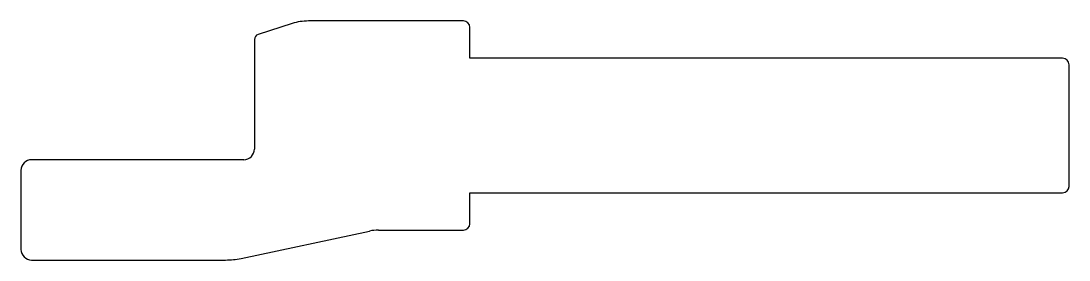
# Model space of a CAD drawing. Extents: x 1591.6 to 1640.7, y 1548.3 to 1559.5.
import ezdxf

# ---------------------------------------------------------------- set-up
doc = ezdxf.new("R2010")
doc.units = 0
doc.layers.get('0').update_dxf_attribs({"linetype": 'CONTINUOUS'})

msp = doc.modelspace()

# ---------------------------------------------------------------- linework, layer by layer
for p, q in [((1612.307, 1559.549), (1605.037, 1559.549)), ((1604.275, 1559.43), (1602.68, 1558.919)), ((1612.607, 1557.799), (1612.607, 1559.249)), ((1602.507, 1558.681), (1602.507, 1553.549)), ((1640.407, 1557.799), (1612.607, 1557.799)), ((1640.707, 1551.799), (1640.707, 1557.499)), ((1602.007, 1553.049), (1592.057, 1553.049)), ((1591.557, 1552.549), (1591.557, 1548.849)), ((1612.607, 1550.049), (1612.607, 1551.499)), ((1612.607, 1551.499), (1640.407, 1551.499)), ((1601.88, 1548.425), (1607.901, 1549.705)), ((1608.317, 1549.749), (1612.307, 1549.749)), ((1592.057, 1548.349), (1601.152, 1548.349))]:
    msp.add_line(p, q)
for centre, radius, start, end in [((1605.037, 1557.049), 2.5, 90, 107.7495), ((1612.307, 1559.249), 0.3, 0, 90), ((1602.757, 1558.681), 0.25, 107.7495, 180), ((1640.407, 1557.499), 0.3, 0, 90), ((1602.007, 1553.549), 0.5, 270, 0), ((1592.057, 1552.549), 0.5, 90, 180), ((1640.407, 1551.799), 0.3, 270, 360), ((1608.317, 1547.749), 2, 90, 102), ((1612.307, 1550.049), 0.3, 270, 0), ((1592.057, 1548.849), 0.5, 180, 270), ((1601.152, 1551.849), 3.5, 270, 282)]:
    msp.add_arc(centre, radius, start, end)

doc.saveas('drawing.dxf')
